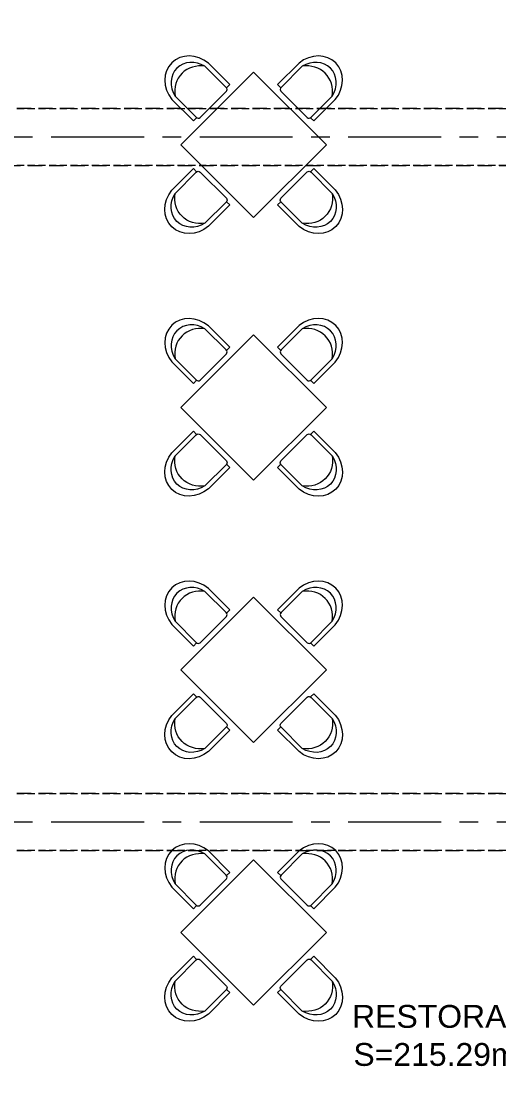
# Model space of a CAD drawing. Header units: centimetres. Extents: x 86156 to 91557, y -55119 to -48172.
# Drawn here: x 88506 to 88924, y -53646 to -52721 of the extents above; entities that cross this region are included whole.
import ezdxf

# ---------------------------------------------------------------- set-up
doc = ezdxf.new("R2010")
doc.units = ezdxf.units.CM
doc.header["$LTSCALE"] = 50
doc.header["$MEASUREMENT"] = 0
doc.linetypes.add('AXES', pattern=[2, 1.25, -0.25, 0.25, -0.25])
doc.linetypes.add('CACHE', pattern=[0.375, 0.25, -0.125])
doc.layers.add('AXES', color=10, linetype='AXES')
doc.layers.add('TEXTE', color=7, linetype='Continuous')
for name, color, linetype, lineweight in [('BETON CACHE', 4, 'CACHE', 5), ('BETON HACHURE', 253, 'Continuous', 13), ('MACONNERIE COUPE', 7, 'Continuous', 30), ('mobilimi', 8, 'Continuous', 9), ('WINDOWS', 21, 'Continuous', 5)]:
    doc.layers.add(name, color=color, linetype=linetype, lineweight=lineweight)
doc.styles.add('RS_TEXT_1.50', font='arial.ttf', dxfattribs={"height": 12.5})

# ---------------------------------------------------------------- blocks, each defined once
blk = doc.blocks.new('A$Ccef6f35f')
at = {"layer": 'AXES', "lineweight": 5, "ltscale": 1.3}
for p, q in [((3195, -1960), (-1985, -1960)), ((3195, -2560), (-1985, -2560))]:
    blk.add_line(p, q, dxfattribs=at)
blk = doc.blocks.new('1111')
at = {"layer": 'mobilimi'}
for p, q in [((7498090.66, 4737224.66), (7498067.1, 4737224.66)), ((7498090.66, 4737221.1), (7498090.66, 4737224.66)), ((7498090.15, 4737221.13), (7498066.85, 4737221.13)), ((7498092.44, 4737190.14), (7498092.44, 4737219.13)), ((7498090.15, 4737188.14), (7498066.85, 4737188.14)), ((7498090.66, 4737184.61), (7498066.85, 4737184.61)), ((7498090.66, 4737184.61), (7498090.66, 4737188.14))]:
    blk.add_line(p, q, dxfattribs=at)
for centre, major_axis, start_param, end_param in [((7498069.68, 4737204.62), (-23.08, 0), -1.458692, 1.447759), ((7498071.99, 4737204.63), (-19.57, 0), -1.304651, 1.304651), ((7498082.73, 4737204.63), (24.67, 0), 2.270248, 4.012938), ((7498090.15, 4737219.13), (-2.29, 0), 3.141593, 4.712389), ((7498090.15, 4737190.14), (2.29, 0), 4.712389, 6.283185)]:
    blk.add_ellipse(centre, major_axis=major_axis, ratio=0.87377, start_param=start_param, end_param=end_param, dxfattribs=at)
blk = doc.blocks.new('*U395')
at = {"layer": 'mobilimi'}
blk.add_lwpolyline([(-63.64, 0), (0, -63.64), (63.64, 0), (0, 63.64)], close=True, dxfattribs=at)
at = {"layer": 'mobilimi', "yscale": 1.123327195006823, "zscale": 1.123327195006823}
for p, xscale, rotation in [((-2193042.44, 9718682.04), -1.123327195006823, 134.9999999999999), ((9718682.04, 2193042.44), -1.123327195006823, 44.99999999999984), ((-2193042.44, -9718682.04), 1.123327195006823, 45.00000000000001), ((9718682.04, -2193042.44), 1.123327195006823, 135)]:
    blk.add_blockref('1111', p, dxfattribs=dict(at, xscale=xscale, rotation=rotation))
blk = doc.blocks.new('*U396')
at = {"layer": 'mobilimi', "color": 0, "linetype": 'ByBlock', "lineweight": -2, "transparency": 16777216}
for p in [(0, 690), (0, 460), (0, 230), (0, 0)]:
    blk.add_blockref('*U395', p, dxfattribs=at)

msp = doc.modelspace()

# ---------------------------------------------------------------- hatches: boundary and pattern name
at = {"layer": 'BETON HACHURE', "ltscale": 0.5, "transparency": 33554559}
h = msp.add_hatch(color=256, dxfattribs=at)
h.dxf.hatch_style = 1
h.paths.add_polyline_path([(89857.95, -49968.55), (89601.54, -49712.14), (89017.58, -49863.16), (88999.75, -49863.16), (88314.75, -49713.17), (88293.27, -49713.16), (87031.8, -49846.89), (86857.57, -50021.45), (86757.23, -51272.48), (86839.4, -52045.38), (86669.47, -52571.17), (86746.67, -53900.72), (86983.5, -54130.12), (88279.55, -54131.55), (88279.55, -54261.56), (89504.55, -54261.56), (89504.55, -54401.56), (90492.95, -54401.56), (90492.95, -51921.06), (89857.95, -51772.6)])
h.paths.add_polyline_path([(89837.95, -51788.46), (90472.95, -51936.92), (90472.95, -54381.56), (89524.55, -54381.56), (89524.55, -54241.56), (88299.55, -54241.56), (88299.55, -54111.57), (86991.6, -54110.13), (86766.18, -53891.78), (86689.65, -52573.76), (86859.73, -52047.49), (86777.31, -51272.22), (86876.91, -50030.38), (87040.95, -49866.03), (88294.32, -49733.16), (88312.58, -49733.17), (88997.58, -49883.16), (89020.13, -49883.16), (89595.48, -49734.36), (89837.95, -49976.84)], flags=16)
at = {"layer": 'WINDOWS'}
h = msp.add_hatch(color=140, dxfattribs=at)
h.dxf.hatch_style = 1
h.paths.add_polyline_path([(89018.83, -49872.96), (88998.69, -49872.96), (88313.69, -49722.97), (88293.78, -49722.96), (87036.29, -49856.27), (86867.05, -50025.82), (86767.07, -51272.35), (86849.36, -52046.42), (86679.36, -52572.44), (86756.23, -53896.34), (86987.47, -54120.32), (88289.35, -54121.76), (88289.35, -54251.76), (89514.35, -54251.76), (89514.35, -54391.76), (90483.15, -54391.76), (90483.15, -51928.83), (89848.15, -51780.37), (89848.15, -49972.61), (89598.57, -49723.03)])
h.paths.add_polyline_path([(89597.96, -49725.25), (89846.15, -49973.44), (89846.15, -51781.96), (90481.15, -51930.42), (90481.15, -54389.76), (89516.35, -54389.76), (89516.35, -54249.76), (88291.35, -54249.76), (88291.35, -54119.77), (86988.28, -54118.32), (86758.18, -53895.45), (86681.38, -52572.7), (86851.4, -52046.63), (86769.08, -51272.33), (86868.98, -50026.72), (87037.2, -49858.18), (88293.89, -49724.96), (88313.47, -49724.97), (88998.47, -49874.96), (89019.08, -49874.96)], flags=16)

# ---------------------------------------------------------------- linework, layer by layer
at = {"layer": 'BETON CACHE'}
for points in [[(86693.27, -52847.37), (90483.75, -52847.37), (90483.75, -52797.37), (86693.27, -52797.37)], [(88183.75, -53447.37), (90483.75, -53447.37), (90483.75, -53397.37), (88183.75, -53397.37)]]:
    msp.add_lwpolyline(points, close=True, dxfattribs=at)
at = {"layer": 'BETON CACHE', "lineweight": 5, "ltscale": 0.5}
for points in [[(90383.76, -52847.36), (88183.76, -52847.36), (88183.76, -52797.36), (90383.76, -52797.36)], [(88183.76, -53397.36), (90383.76, -53397.36), (90383.76, -53447.36), (88183.76, -53447.36)]]:
    msp.add_lwpolyline(points, close=True, dxfattribs=at)

# ---------------------------------------------------------------- block references
at = {"layer": 'MACONNERIE COUPE', "lineweight": 5, "ltscale": 0.5}
msp.add_blockref('A$Ccef6f35f', (88278.76, -50862.36), dxfattribs=at)
at = {"layer": 'mobilimi', "xscale": -1}
msp.add_blockref('*U396', (88709.69, -53519.14), dxfattribs=at)

# ---------------------------------------------------------------- texts
at = {"layer": 'TEXTE', "insert": (88873.49, -53609.43), "char_height": 20, "width": 187.8585, "attachment_point": 5, "style": 'RS_TEXT_1.50'}
msp.add_mtext('RESTORAN\\PS=215.29m²', dxfattribs=at)

doc.saveas('drawing.dxf')
